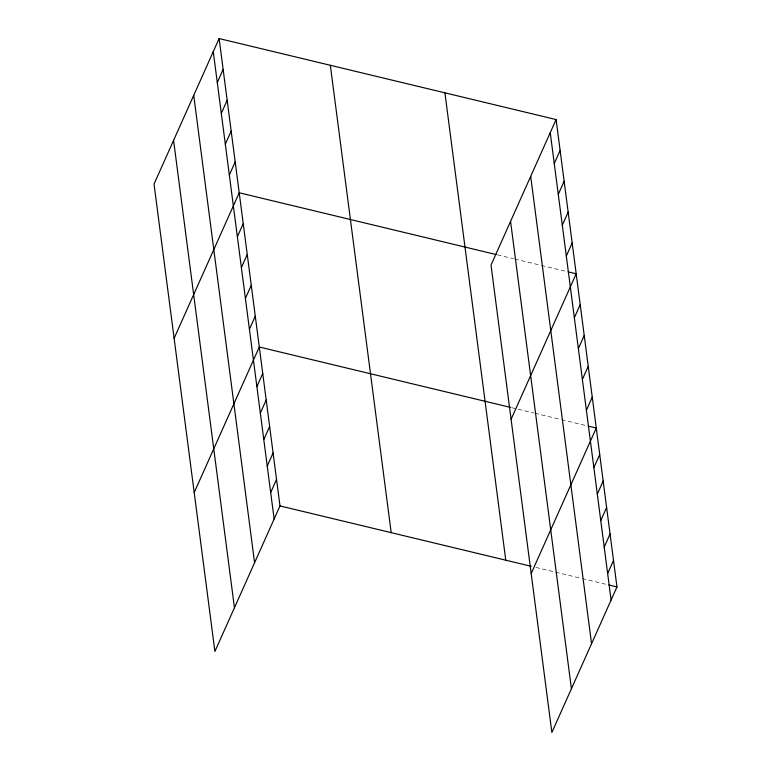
<?xml version="1.0" encoding="UTF-8"?>
<svg xmlns="http://www.w3.org/2000/svg" width="771" height="771" viewBox="0 0 771 771"><rect width="100%" height="100%" fill="white"/><g stroke="black" fill="none" stroke-linecap="round" stroke-linejoin="round"><path stroke-width="0.58" stroke-dasharray="3.85 2.89" d="M497.42 254.854L513.64 258.757M514.797 259.037L539.122 264.887M541.435 265.436L566.916 271.565M511.713 407.695L533.725 412.986M534.881 413.266L559.206 419.116M561.519 419.675L587.001 425.794M535.884 567.437L554.416 571.889M555.573 572.169L579.898 578.019M582.211 578.578L607.693 584.707"/><path stroke-width="1.16" d="M219.128 38.55L154.036 184.067L214.897 651.437L279.989 505.921L219.128 38.55L556.103 119.563L616.964 586.933L551.872 732.45L491.011 265.079L556.103 119.563M217.287 82.497L223.147 69.4M221.306 113.337L227.166 100.24M225.325 144.187L231.184 131.089M229.334 175.036L235.194 161.939M174.121 338.305L239.212 192.779L496.264 254.575M237.372 236.726L243.231 223.629M241.39 267.576L247.25 254.478M245.409 298.416L251.269 285.318M249.419 329.265L255.278 316.168M194.205 492.534L259.297 347.017L510.556 407.416M256.888 386.599L262.747 373.501M260.338 413.083L266.197 399.985M263.788 439.566L269.648 426.469M267.238 466.05L273.098 452.953M270.679 492.534L276.538 479.437M554.262 163.51L560.122 150.412M558.281 194.35L564.141 181.252M562.29 225.199L568.15 212.102M566.309 256.049L572.169 242.952M511.096 419.308L576.188 273.792L568.082 271.845M574.347 317.739L580.206 304.641M578.366 348.588L584.225 335.481M582.375 379.428L588.234 366.331M586.394 410.278L592.253 397.181M531.18 573.547L596.272 428.021L588.167 426.074M593.863 467.611L599.722 454.505M597.313 494.095L603.173 480.998M600.754 520.579L606.613 507.482M604.204 547.063L610.063 533.966M607.654 573.547L613.514 560.45M279.989 505.921L531.248 566.319M608.859 584.977L616.964 586.933M550.243 132.66L611.104 600.031M530.699 176.357L591.559 643.727M510.556 221.383L571.417 688.754M444.906 92.828L505.766 560.199M330.335 65.284L391.196 532.655M213.268 51.647L274.129 519.018M193.723 95.344L254.584 562.714M173.581 140.37L234.442 607.741"/></g></svg>
